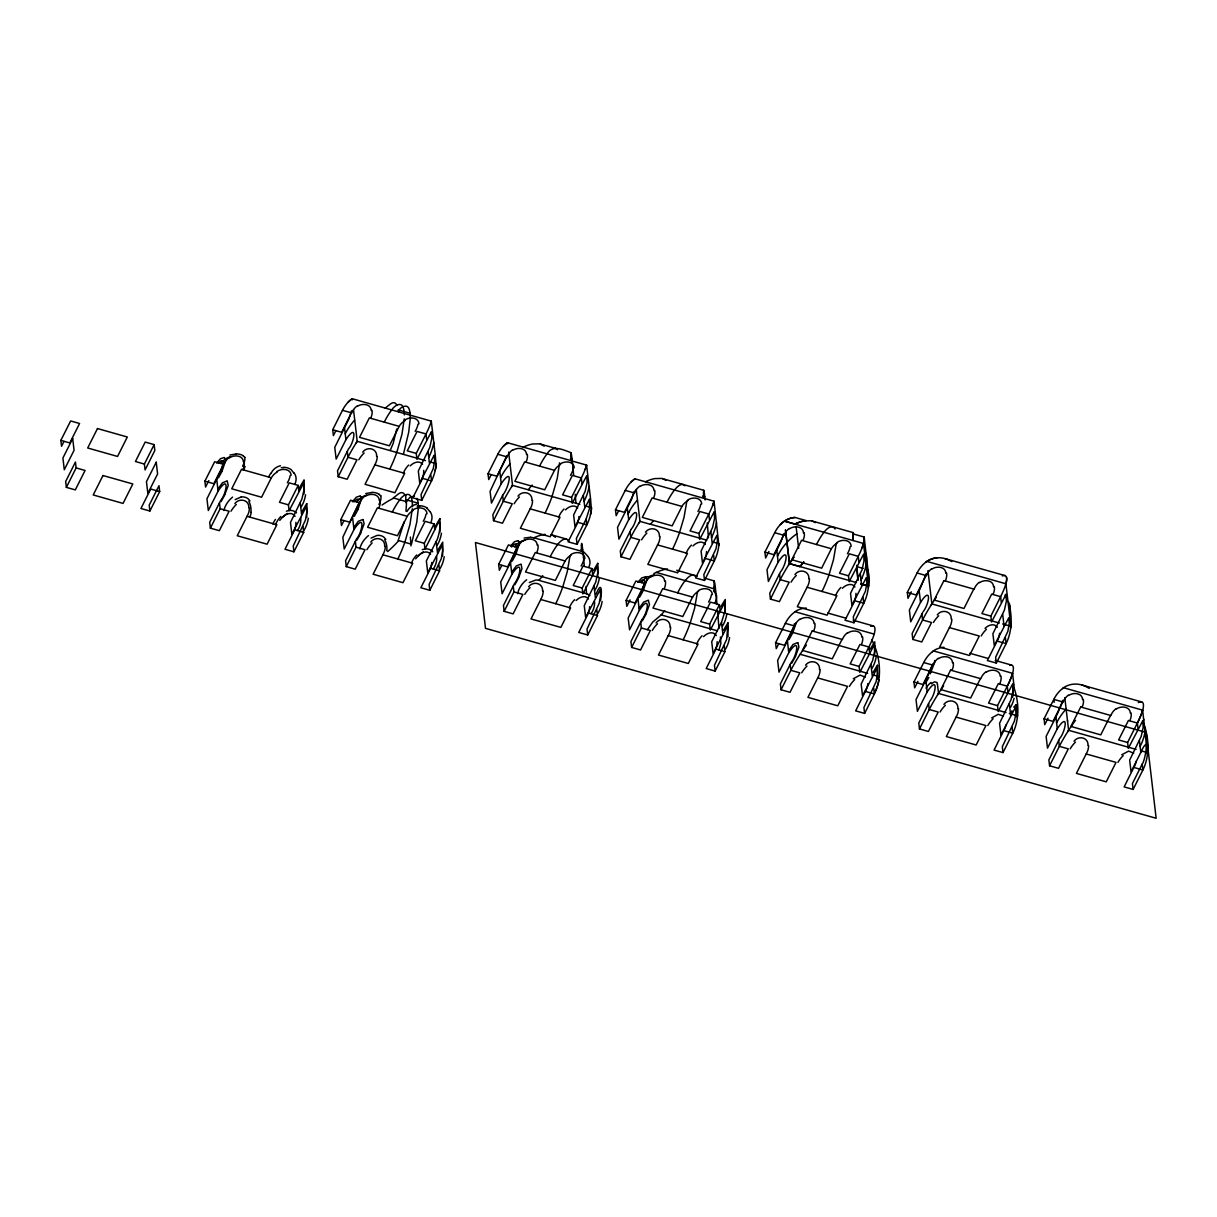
<?xml version="1.0" encoding="UTF-8"?>
<svg xmlns="http://www.w3.org/2000/svg" width="1217" height="1217" viewBox="0 0 1217 1217"><rect width="100%" height="100%" fill="white"/><g stroke="black" fill="none" stroke-linecap="round" stroke-linejoin="round"><path stroke-width="1.5" d="M351.53 410.814L348.807 419.196L334.766 447.339L336.151 459.098L345.932 439.656C357.828 421.63 354.345 442.395 348.534 448.921L337.52 470.827L338.22 476.714L347.164 479.239L356.946 459.798L347.986 457.257L347.301 451.385M581.422 545.49L581.62 543.345L582.045 544.927A30.775 0.852 85.4 0 1 583.536 557.675M703.532 492.429L703.73 490.284L704.141 491.866A30.79 0.852 85.4 0 1 705.145 499.928M634.285 491.227L631.44 499.563L617.536 527.417L618.921 539.161L628.687 519.72C640.598 501.708 637.115 522.458 631.304 528.999M225.601 460.604L222.179 470.827M646.82 580.053L643.397 590.108M517.468 545.794L511.733 560.079M926.122 573.876L920.128 588.663M404.242 418.876L401.929 434.454L396.772 452.389A51.586 14.558 -74.2 0 1 389.759 469.062M412.304 508.797L409.992 524.375L404.835 542.31A51.586 14.558 -74.2 0 1 397.822 558.983M559.561 462.856L557.249 478.418L552.092 496.369A51.586 14.558 -74.2 0 1 545.079 513.042M783.733 533.807L780.903 541.884L766.999 569.739L768.383 581.483L778.15 562.056C790.472 543.695 786.197 565.555 780.508 571.838L769.752 593.227L770.437 599.114L779.397 601.639L789.179 582.198L780.219 579.657L779.534 573.785M796.268 622.526L792.86 632.429M1062.867 700.368L1057.132 714.531M1010.688 628.048L1010.871 626.299A45.394 30.623 80.8 0 0 1009.988 608.104L1009.775 606.994A46.459 31.338 80.8 0 0 1009.015 603.708L1008.421 601.563M718.867 545.292L714.044 501.206L634.985 478.813A44.42 29.969 80.8 0 0 630.878 482.282A44.04 29.71 80.8 0 0 625.249 490.375L615.467 509.817L616.167 515.689L618.601 510.821M860.951 602.521L854.806 600.772L845.024 620.214L853.984 622.754L863.751 603.313A44.192 29.817 80.8 0 0 868.497 586.077A45.288 30.547 80.8 0 0 867.995 569.997A45.379 30.608 80.8 0 1 868.497 586.077L868.314 587.72M405.976 511.277L406.417 504.827A33.437 9.432 -74.2 0 0 406.219 499.822L418.146 503.199A33.437 9.432 -74.2 0 1 418.359 508.204L416.731 522.321L411.468 544.197L398.202 540.439L404.227 521.713M570.028 555.758L567.183 572.036L562.726 587.02A51.586 14.558 -74.2 0 1 555.713 603.708M686.844 501.191L684 517.468L679.542 532.468M697.478 591.858L694.633 608.135L690.176 623.119A51.586 14.558 -74.2 0 1 683.163 639.792M836.307 543.527L833.462 559.79L829.005 574.789M1147.448 754.297L1142.641 710.15L1063.643 687.772A44.147 29.786 80.8 0 0 1053.831 699.379L1044.064 718.821L1044.749 724.693L1048.004 718.213M1017.351 717.574L1016.438 706.377M932.724 663.904L926.791 678.188M506.774 455.782L490.086 491.333L491.47 503.077L501.237 483.636C514.685 464.468 508.204 489.188 502.864 494.878L492.839 514.806L493.524 520.693L502.484 523.219L512.266 503.777L503.306 501.237L502.621 495.365M1145.136 731.402L1144.908 732.771A75.363 59.739 -6.7 0 1 1140.101 746.508M433.769 442.486L433.571 443.612A75.363 59.739 -6.7 0 1 428.749 457.425M589.074 486.465L588.861 487.667A75.363 59.739 -6.7 0 1 584.069 501.404M716.524 522.565L716.341 523.599A74.769 59.268 -6.7 0 1 712.325 535.83L711.549 537.503M303.991 493.996L304.098 480.213M306.745 517.468L306.882 503.716M439.869 532.468L440.006 518.716M442.638 555.941L442.729 542.158L437.755 550.358M597.76 577.177L597.866 563.395M600.513 600.65C601.883 593.227 602.232 579.003 596.087 594.17M725.21 613.277L725.286 599.464L720.783 606.781M727.979 636.75L728.07 622.967M874.673 655.598L874.78 641.815L870.246 649.117M877.427 679.071L877.594 665.364M359.471 501.982L342.829 537.26L344.213 549.019L353.98 529.578C365.906 511.52 362.377 532.361 356.596 538.857L345.582 560.748L346.267 566.635L355.227 569.16L365.009 549.719L356.049 547.178L355.364 541.306M934.55 662.687L930.184 673.838M396.727 429.023L393.197 443.353L390.216 450.427M714.136 581.163L714.698 582.745A30.668 0.837 85.4 0 1 716.083 594.489L717.026 604.56M1012.59 697.174L1013.822 685.125M794.092 625.964L794.397 623.743M794.016 626.253L788.646 638.499M1005.622 584.708L1005.896 583.78A45.379 9.295 -55.6 0 0 1006.505 577.406A47.296 9.66 -55.5 0 0 1002.26 575.93M431.016 422.056L431.274 421.128L352.215 398.735L352.352 399.83M1142.367 711.124L1142.641 710.15A44.253 9.067 -55.6 0 1 1137.378 723.035L1127.596 742.476L1128.281 748.349L1142.672 720.966M572.903 467.024A30.775 0.852 85.4 0 0 571.412 454.291L570.986 452.694L570.803 454.839A53.076 1.46 85.4 0 0 570.925 460.604L523.28 447.126A53.076 25.694 -50.7 0 1 532.529 443.977L539.618 443.84L555.895 448.419M853.68 534.704A30.79 0.852 85.4 0 0 853.604 534.217L853.178 532.605L852.98 534.75A53.076 1.46 85.4 0 0 853.117 540.531A53.107 1.46 85.4 0 1 852.98 534.704A46.794 1.293 85.4 0 1 852.995 533.883L864.131 537.032L867.964 569.799M224.932 494.3L228.203 485.507L227.275 481.156M358.057 509.299L361.479 498.362M360.81 532.772L364.111 523.797L363.077 519.583M515.947 554.009L519.385 543.36M518.701 577.497L521.971 568.704L521.119 564.384M646.166 613.581L649.452 604.606L648.418 600.392M795.614 655.902L798.884 647.125L797.956 642.759M860.997 579.84L861.803 578.166A74.769 59.268 -6.7 0 0 865.789 566.088L866.002 564.81A54.293 43.051 -6.7 0 0 866.139 553.537M711.945 536.682L712.356 535.845M861.408 579.003L861.803 578.166M306.243 506.804L291.867 534.187L290.483 522.443L301.968 498.894L303.946 490.101L303.718 483.392M301.466 531.723L294.742 529.821L284.976 549.263L293.921 551.803L293.236 545.931L305.437 520.115L306.851 511.961L306.41 506.835M434.073 455.371L419.682 482.753L418.313 471.009L429.799 447.46L431.807 438.333L431.518 431.929M428.734 480.122L422.573 478.372L412.791 497.829L421.751 500.354L421.067 494.482L433.252 468.667L434.652 460.847L434.317 455.447M442.121 545.292L427.745 572.675L426.361 560.931L436.142 541.489C439.276 537.716 443.612 510.486 435.458 528.361L424.992 549.186L424.307 543.314L434.073 523.873L425.129 521.348L415.347 540.774L424.307 543.314M437.344 570.21L430.635 568.309L420.854 587.75L429.814 590.275L429.114 584.403L441.315 558.588L442.714 550.601L442.319 545.322M589.378 499.35L575.002 526.733L573.618 514.989L585.118 491.44L587.081 482.632L586.853 475.923M586.153 519.005L589.454 508.706L589.56 499.366M600.011 590.002L585.636 617.384L584.251 605.64L595.752 582.091L597.745 572.964L597.456 566.559M587.705 635L597.471 615.559L588.526 613.018L578.744 632.46L587.705 634.985L587.005 629.113L599.205 603.297L600.605 595.311L600.209 590.032M716.843 535.45L702.452 562.817L701.083 551.073L712.569 527.524L714.577 518.412L714.257 511.992M712.051 560.352L705.343 558.451L695.561 577.892L704.521 580.433L703.837 574.561L716.022 548.745L717.422 540.759L717.056 535.495M721.498 622.283L724.784 611.968L724.906 602.658M718.958 649.954L720.89 643.428L720.418 637.039M722.137 650.852L715.976 649.102L706.195 668.544L715.155 671.084L714.47 665.212L726.655 639.397L727.751 626.192M866.291 577.771L851.915 605.153L850.531 593.394L862.032 569.845L863.994 561.052L863.766 554.343M853.984 622.769L853.284 616.882L865.485 591.066L866.9 582.913L866.474 577.786M876.925 668.407L862.549 695.789L861.164 684.045L872.665 660.496L874.658 651.384L874.369 644.98M867.827 683.604A21.8 18.848 21.8 0 1 865.363 691.378L855.657 710.865L864.618 713.405L863.918 707.533L876.118 681.718L877.518 673.731L877.122 668.452M1008.634 618.084L994.289 645.466L992.905 633.722L1004.39 610.173L1006.368 601.365L1006.14 594.657M1015.328 707.609L1000.937 734.992L999.568 723.248L1011.053 699.699L1013.031 690.891L1012.787 684.182M1005.942 725.028A21.8 18.848 21.8 0 1 1003.766 730.565L994.061 750.068L1003.006 752.593L1002.321 746.721L1014.506 720.905L1015.921 712.919L1015.526 707.64M1136.13 761.31A21.8 18.848 21.8 0 1 1133.864 767.41L1124.143 786.897L1133.103 789.437L1132.418 783.565L1142.185 764.124C1145.182 760.838 1149.913 732.406 1141.287 751.452L1131.034 771.821L1129.665 760.077L1141.15 736.528L1143.159 727.416L1142.869 721.012M999.553 633.266A21.8 18.848 21.8 0 1 997.103 641.04L987.398 660.542L996.343 663.067L995.658 657.195L1007.843 631.395L1009.258 623.393L1008.878 618.114M593.333 570.697L597.73 563.304M723.537 630.269L727.949 622.876M873 672.59L877.396 665.197M299.123 488.397L303.961 480.122M301.877 511.87L306.714 503.595M435.001 526.87L439.839 518.594M514.487 583.567C520.602 576.386 523.508 556.641 511.885 574.272L502.104 593.729L500.719 581.985L511.475 560.581M641.937 619.651C647.992 612.699 650.989 592.725 639.336 610.371L629.554 629.813L628.17 618.069L642.485 589.332L644.904 581.102M923.14 611.649C929.21 604.484 932.222 584.692 920.524 602.354L910.742 621.811L909.373 610.052L919.869 589.165M929.788 701.175C935.858 694.055 938.87 674.157 927.187 691.88M60.85 440.402L70.632 420.96L79.577 423.486L69.81 442.927L60.85 440.402L61.535 446.274L63.984 441.406M66.357 487.363L76.139 467.921L75.439 462.049L65.672 481.476L66.357 487.363L75.317 489.888L85.084 470.462L76.139 467.921M144.382 464.057L154.163 444.616L145.203 442.075L135.437 461.517L144.382 464.057L145.082 469.929L154.848 450.488L154.163 444.616M149.904 511.018L159.67 491.577L158.986 485.705L149.204 505.146L149.904 511.018L140.944 508.478L150.725 489.036L157.434 490.938M204.882 481.187L214.664 461.745L223.609 464.27L213.842 483.712L204.882 481.187L205.567 487.059L208.822 480.578M219.471 502.834L220.171 508.706L229.115 511.246L219.349 530.673L210.389 528.148L209.704 522.276L220.718 500.37C226.484 493.98 230.059 473.017 218.102 491.09L208.32 510.532L206.951 498.787L221.114 470.355L223.7 461.928M210.389 528.148L220.171 508.706M247.021 516.312L237.239 535.754L267.086 544.197L276.852 524.755L247.021 516.312A21.8 18.848 21.8 0 0 249.424 507.9M271.345 477.794L261.579 497.236L231.732 488.778L241.498 469.351L271.345 477.794A21.8 17.768 22.5 0 1 277.354 471.937M288.414 504.842L298.195 485.4L289.235 482.86L279.469 502.302L288.414 504.842L289.114 510.714L303.489 483.332M335.846 430.757L333.397 435.61L332.713 429.738L342.479 410.296A44.04 29.71 80.8 0 1 348.123 402.203A44.268 29.862 80.8 0 1 351.211 399.45L352.093 398.826A44.42 29.969 80.8 0 0 348.108 402.203M293.921 551.803L303.702 532.361L303.018 526.489M338.22 476.714L347.986 457.257A44.04 9.021 -55.6 0 1 353.417 447.415A44.268 9.067 -55.6 0 1 357.205 441.299L356.185 432.567A8.93 3.681 -60.7 0 0 356.003 430.955L353.508 409.764M340.76 519.659L350.542 500.217L359.502 502.758L349.72 522.199L340.76 519.659L341.46 525.531L343.894 520.678M399.176 426.361L389.394 445.787L359.547 437.344L369.329 417.903L399.176 426.361A21.8 17.768 22.5 0 1 405.185 420.504M346.267 566.635L356.049 547.178M431.32 431.883L416.929 459.265L416.244 453.393L426.026 433.952A44.055 9.021 -55.6 0 0 429.875 425.357A44.42 9.097 -55.6 0 0 431.274 421.128L432.309 429.86A8.93 1.187 -86.6 0 1 432.491 431.472L435.062 453.348A8.93 1.187 -86.6 0 1 435.245 454.96L436.097 465.229A44.268 29.862 80.8 0 1 435.169 470.568A44.055 29.725 80.8 0 1 431.533 480.913L421.751 500.37M407.239 516.282L397.457 535.708L367.61 527.265L377.392 507.824L407.239 516.282A21.8 17.768 22.5 0 1 413.248 510.425M491.151 474.736L488.717 479.589L488.017 473.717L497.799 454.276A44.04 29.71 80.8 0 1 503.427 446.198A44.268 29.862 80.8 0 1 506.531 443.444L507.535 442.729L523.204 447.156M429.814 590.291L439.58 570.834L438.896 564.962M493.524 520.693L503.306 501.252A44.04 9.021 -55.6 0 1 508.736 491.394A44.268 9.067 -55.6 0 1 512.524 485.279L511.505 476.547A8.93 3.681 -60.7 0 0 511.307 474.934L508.752 453.059A8.93 3.681 -60.7 0 0 508.706 452.131M498.651 564.369L508.432 544.927L517.392 547.467L507.611 566.909L498.651 564.369L499.335 570.241L501.784 565.388M530.156 508.843L520.374 528.284L550.221 536.743L560.003 517.301L530.156 508.843A21.8 18.848 21.8 0 0 532.559 500.446M554.496 470.34L544.714 489.782L514.867 481.323L524.649 461.882L554.496 470.34A21.8 17.768 22.5 0 1 560.505 464.483M514.228 584.069L503.473 605.457L504.157 611.345L513.118 613.87L522.899 594.428L513.939 591.888L513.255 586.016M504.157 611.345L513.939 591.888M586.624 475.877L572.249 503.245L571.564 497.373L581.33 477.931A44.055 9.021 -55.6 0 0 585.179 469.336A44.268 9.067 -55.6 0 0 586.32 466.035L586.594 465.107L570.925 460.68M565.114 560.991L555.348 580.418L525.501 571.975L535.282 552.533L565.114 560.991A21.8 17.768 22.5 0 1 571.138 555.135M584.601 524.268L577.892 522.352L568.111 541.808L577.071 544.334L586.837 524.907A44.055 29.725 80.8 0 0 590.488 514.548A44.268 29.862 80.8 0 0 591.401 509.299L590.564 498.94A8.93 1.187 -86.6 0 0 590.367 497.327L587.811 475.451A8.93 1.187 -86.6 0 0 587.613 473.839L586.594 465.107A44.42 9.097 -55.6 0 1 585.179 469.336M582.198 588.024L591.964 568.582L583.019 566.057L573.237 585.499L582.198 588.024L582.882 593.896L597.258 566.529M631.045 529.501L620.29 550.905L620.989 556.778L629.934 559.318L639.716 539.876L630.756 537.336L630.071 531.464M620.989 556.778L630.756 537.336A44.147 9.051 -55.6 0 1 639.975 521.363L636.232 489.447M626.101 600.468L635.883 581.026L644.843 583.567L635.061 602.993L626.101 600.468L626.801 606.34L630.056 599.859M681.946 506.424L672.164 525.866L642.317 517.423L652.099 497.981L681.946 506.424A21.8 17.768 22.5 0 1 687.955 500.567M641.678 620.168L630.923 641.557L631.623 647.429L640.568 649.969L650.35 630.528L641.389 627.987L631.623 647.429M714.09 511.961L699.699 539.344L699.014 533.472L708.796 514.03A44.055 9.021 -55.6 0 0 712.645 505.435A44.268 9.067 -55.6 0 0 713.786 502.119L714.044 501.206A44.42 9.097 -55.6 0 1 712.645 505.435M668.239 635.593L658.458 655.035L688.305 663.478L698.086 644.036L668.239 635.593A21.8 18.848 21.8 0 0 670.643 627.196M692.579 597.075L682.798 616.517L652.951 608.059L662.733 588.632L692.579 597.075A21.8 17.768 22.5 0 1 698.588 591.219M704.521 580.433L714.303 560.991A44.192 29.817 80.8 0 0 719.034 543.756M709.648 624.123L719.414 604.682L710.469 602.141L700.688 621.583L709.648 624.123L710.332 629.995L724.708 602.613M768.885 551.529L765.615 558.01L764.93 552.138L774.712 532.696A44.04 29.71 80.8 0 1 780.34 524.603A44.268 29.862 80.8 0 1 783.444 521.85L784.448 521.135A45.379 30.608 80.8 0 1 794.884 517.468A45.288 30.547 80.8 0 0 784.448 521.135A44.603 30.09 80.8 0 0 780.34 524.603M715.155 671.084L724.936 651.643L724.237 645.771M770.437 599.114L780.219 579.657A44.147 9.051 -55.6 0 1 789.437 563.684A45.379 9.295 -55.6 0 1 793.956 556.96A45.288 9.28 -55.6 0 0 789.437 563.684L788.525 565.129M778.697 643.793L776.248 648.661L775.564 642.789L785.345 623.347A44.192 29.817 80.8 0 1 795.142 611.755L874.156 634.118A44.192 9.051 -55.6 0 1 868.877 647.003L859.111 666.444L859.795 672.316L874.171 644.934M807.069 587.263L797.287 606.705L827.134 615.148L836.916 595.706L807.069 587.248A21.8 18.848 21.8 0 0 809.472 578.851M831.394 548.745L821.627 568.187L791.78 559.744L801.562 540.302L831.394 548.745A21.8 17.768 22.5 0 1 837.418 542.904M788.388 639.001L777.633 660.39L779.002 672.134L788.783 652.708C801.121 634.346 796.831 656.191 791.141 662.489L780.386 683.878L781.071 689.765L790.031 692.29L799.812 672.849L790.852 670.308L790.168 664.436M781.071 689.765L790.852 670.308A44.192 9.051 -55.6 0 1 800.132 654.259A46.626 9.553 -55.6 0 1 806.384 645.101M863.538 554.283L849.162 581.665L848.477 575.793L858.244 556.352A44.055 9.021 -55.6 0 0 862.092 547.756A44.268 9.067 -55.6 0 0 863.233 544.455L863.507 543.527A45.379 9.295 -55.6 0 0 864.146 537.077A45.288 9.28 -55.6 0 1 863.507 543.527L868.497 586.077L860.708 583.871L868.512 585.97M817.702 677.915L807.921 697.356L837.768 705.799L847.549 686.358L817.702 677.915A21.8 18.848 21.8 0 0 820.106 669.517M911.244 591.842L907.988 598.323L907.304 592.451L917.086 573.009A44.147 29.786 80.8 0 1 926.882 561.417A45.379 30.623 80.8 0 1 937.242 557.782A47.296 31.885 80.7 0 1 951.74 561.585M864.618 713.421L874.384 693.964A44.192 29.817 80.8 0 0 879.146 676.622L874.202 675.237M922.623 612.653L912.126 633.54L912.811 639.427L921.771 641.952L931.537 622.511L922.592 619.97L921.893 614.098M912.811 639.427L922.592 619.97A44.147 9.036 -55.6 0 1 931.857 603.936A45.333 9.295 -55.6 0 1 936.39 597.182M917.907 681.368L914.652 687.848L913.967 681.976L923.733 662.535A44.147 29.786 80.8 0 1 933.545 650.943L1012.559 673.305L1013.655 682.752A9.143 1.339 -85.9 0 1 1013.883 684.897M949.427 627.576L939.661 647.018L969.508 655.476L979.274 636.035L949.427 627.576A21.8 18.848 21.8 0 0 951.846 619.179M926.533 678.69L916.021 699.577L917.405 711.337L927.187 691.895L925.802 680.151M929.286 702.179L918.789 723.065L919.474 728.953L928.419 731.478L938.201 712.036L929.256 709.496L928.556 703.624M919.474 728.953L929.256 709.496A44.147 9.051 -55.6 0 1 938.52 693.447L937.425 684.015M1005.911 594.611L991.536 621.978L990.836 616.106L1000.617 596.665A44.253 9.067 -55.6 0 0 1005.896 583.795A45.303 9.28 -55.6 0 0 1006.505 577.406M956.09 717.102L946.324 736.544L976.156 745.002L985.937 725.56L956.09 717.102A21.8 18.848 21.8 0 0 958.509 708.705M996.343 663.082L1006.124 643.626A44.192 29.817 80.8 0 0 1010.871 626.299L1005.896 583.78L926.882 561.417L925.939 562.071M1012.574 684.137L998.183 711.504L997.499 705.632L1007.28 686.19A44.147 9.051 -55.6 0 0 1012.27 674.294L1012.559 673.305A44.192 9.051 -55.6 0 1 1007.28 686.19L1007.965 692.062M1003.006 752.608L1012.787 733.151A44.192 29.817 80.8 0 0 1017.534 715.824L1009.304 713.497M1056.63 715.535L1046.118 736.422L1047.502 748.166L1057.284 728.724C1069.591 710.393 1065.316 732.208 1059.642 738.521M1059.383 739.008L1048.871 759.91L1049.571 765.782L1059.338 746.34A44.147 9.051 -55.6 0 1 1068.617 730.291A46.626 9.553 -55.6 0 1 1075.463 720.312M1086.188 753.947L1076.421 773.388L1106.253 781.831L1116.035 762.39L1086.188 753.947A21.8 18.848 21.8 0 0 1088.607 745.549M1133.103 789.453L1142.885 769.996A44.192 29.817 80.8 0 0 1147.631 752.654L1142.702 751.269M217.873 489.143L222.437 482.814L226.925 481.004M353.751 527.615L358.33 521.287L362.803 519.476M511.642 572.325L516.221 565.996L520.693 564.186M639.092 608.424L643.671 602.096L648.144 600.285M788.555 650.745L793.119 644.417L797.607 642.606M628.002 513.848L628.87 512.205A74.769 59.268 -6.7 0 1 636.506 501.161L637.48 500.096M647.368 629.676L652.647 622.161L661.181 614.904L717.361 630.817M777.465 556.184L778.332 554.526A74.769 59.268 -6.7 0 1 785.969 543.482L786.943 542.417M628.428 513.026L628.87 512.205M777.891 555.348L778.332 554.526M1013.746 707.107L1016.134 704.856M930.883 605.457L931.872 603.921L927.962 570.651M356.292 442.729L357.159 441.375M511.612 486.709L512.463 485.355L579.84 504.34M639.062 522.808L639.975 521.363L650.365 524.299M937.546 694.968L938.52 693.447L1006.018 712.553M1067.644 731.813L1068.617 730.291L1064.799 697.706M352.322 501.784L356.398 497.144L360.049 496.004M216.611 463.038L220.505 458.657L224.171 457.516M637.83 582.319L641.739 577.938L645.39 576.797M510.562 545.961L514.487 541.702L517.94 540.713M511.49 546.996L514.304 544.242L516.601 543.649M353.888 501.921L357.19 499.107L359.38 499.609M391.783 409.886C393.912 406.052 401.26 401.062 403.253 407.665A33.452 9.447 -74.2 0 1 404.333 414.906M557.736 544.516C559.866 541.306 565.935 535.921 568.765 541.261M218.284 463.099L221.311 460.635L223.304 460.802M639.518 582.38L642.378 579.977L644.386 579.946M510.029 463.996L509.071 465.077A75.363 59.739 -6.7 0 0 500.583 477.764M354.588 420.154L353.751 421.097A75.363 59.739 -6.7 0 0 345.263 433.784M1066.122 709.024L1065.103 710.18A75.363 59.739 -6.7 0 0 1056.615 722.868M282.359 517.347C285.447 513.893 292.126 511.277 295.062 516.297M410.19 465.898C413.187 462.673 419.333 459.904 422.542 464.346M418.237 555.819C421.249 552.594 427.38 549.841 430.605 554.267M565.494 509.877C568.476 506.759 574.333 503.944 577.664 508.082M576.128 600.529C579.14 597.319 585.271 594.55 588.48 598.977M692.96 545.961C695.957 542.752 702.103 539.983 705.312 544.41M703.593 636.628C706.666 633.175 713.36 630.558 716.281 635.578M842.407 588.283C845.465 584.966 851.87 582.258 854.942 586.99M234.851 503.61C239.247 497.57 249.424 499.7 248.8 507.839M362.681 452.161C367.062 446.122 377.24 448.252 376.631 456.39M370.744 542.082C375.125 536.058 385.302 538.173 384.694 546.327M518.001 496.14C522.382 490.101 532.559 492.231 531.951 500.37M528.634 586.792C533.016 580.768 543.193 582.882 542.584 591.036M645.451 532.24C649.832 526.2 660.01 528.315 659.401 536.469M656.085 622.891C660.466 616.852 670.643 618.981 670.035 627.12M794.914 574.561C799.295 568.522 809.472 570.651 808.864 578.79M805.548 665.212C809.929 659.173 820.106 661.303 819.497 669.441M853.284 678.736L860.13 675.085L865.211 677.154M937.273 614.874C941.669 608.85 951.846 610.964 951.222 619.118M985.009 628.398C988.052 625.158 994.335 622.693 997.316 627.318M943.936 704.4C948.332 698.375 958.509 700.49 957.885 708.644M991.672 717.924L998.199 714.318L1003.417 716.113M1074.033 741.244C1078.414 735.205 1088.607 737.335 1087.983 745.473M1121.77 754.768L1128.615 751.117L1133.712 753.186M931.355 683.771L934.473 681.839L936.862 682.418A9.143 3.712 -61.8 0 1 937.364 683.984M932.481 651.688L933.469 650.989M1062.563 688.533L1063.506 687.864M235.14 499.609L241.164 496.962M371.018 538.097L377.057 535.434A9.158 8.504 -28.8 0 1 384.176 537.442L385.819 539.359M634.863 478.905L634.042 479.483A44.268 29.862 80.8 0 0 630.878 482.282M529.304 582.532L535.693 580.068A9.097 8.519 -36.7 0 1 538.842 580.342L586.548 593.774A9.097 8.519 -36.7 0 1 589.317 595.235L589.773 595.615M276.989 471.496C281.401 468.165 290.665 468.423 291.152 475.299M404.805 420.048C409.216 416.716 418.481 416.99 418.983 423.851M412.867 509.969C417.279 506.637 426.543 506.911 427.03 513.772M560.124 464.042C564.536 460.695 573.8 460.969 574.287 467.83M570.758 554.678C575.169 551.347 584.434 551.62 584.921 558.481M687.575 500.126C691.986 496.795 701.251 497.068 701.737 503.929M698.208 590.777C702.62 587.446 711.884 587.72 712.371 594.581M837.037 542.447C841.449 539.116 850.713 539.39 851.2 546.25M229.481 457.835C233.953 454.55 243.202 455.112 243.43 461.988M357.311 406.387C361.784 403.116 371.018 403.664 371.261 410.555M365.374 496.308C369.846 493.037 379.08 493.585 379.308 500.476M512.631 450.366C517.103 447.095 526.337 447.643 526.565 454.534M523.264 541.017C527.722 537.747 536.971 538.294 537.199 545.186M640.081 486.465C644.554 483.179 653.788 483.742 654.016 490.618M650.715 577.117C655.187 573.831 664.421 574.394 664.649 581.27M789.544 528.787C794.001 525.516 803.25 526.063 803.479 532.955M800.178 619.438C804.635 616.167 813.884 616.715 814.112 623.606M931.903 569.1C936.375 565.829 945.609 566.377 945.852 573.268M847.914 632.946C852.372 629.676 861.621 630.239 861.849 637.115M979.639 582.624C984.112 579.338 993.346 579.9 993.589 586.777M938.566 658.625C943.038 655.355 952.272 655.902 952.515 662.793M986.302 672.149C990.775 668.863 1000.009 669.426 1000.252 676.302M1068.663 695.47C1073.135 692.184 1082.369 692.747 1082.613 699.638M1116.4 708.979C1120.872 705.708 1130.106 706.271 1130.334 713.147M653.803 573.572L656.206 572.401L714.181 588.815L714.257 590.686M385.15 407.999C388.801 406.037 393.456 398.993 396.909 405.078M286.375 511.186L288.992 510.486A9.158 8.443 -31.4 0 1 296.096 512.524L296.507 512.905M422.269 549.673L424.87 548.958A9.158 8.443 -31.4 0 1 431.974 550.997L432.78 551.803M229.907 455.021L236.128 454.017M365.785 493.493L372.022 492.505M524.101 538.066L530.673 537.245M727.477 626.086L713.086 653.468L711.717 641.724L721.483 622.283L722.868 634.027M545.049 534.354L543.147 534.643A53.076 25.694 -50.7 0 0 533.913 537.792L581.559 551.271A53.076 1.46 85.4 0 1 581.422 545.444M281.279 467.663L283.957 467.541M417.157 506.15L419.835 506.029M570.986 452.694C563.243 449.758 552.29 444.342 547.102 453.865A51.586 14.558 -74.2 0 0 539.572 466.111M414.434 495.988L409.779 497.464L406.493 501.693L393.213 497.92C396.864 495.958 401.504 488.915 404.972 495M703.73 490.284L661.789 478.433L654.7 478.585A53.076 25.694 -50.7 0 0 645.451 481.734M853.178 532.605L811.252 520.754L804.148 520.922A53.076 25.694 -50.7 0 0 794.914 524.055L785.102 521.317M944.924 558.588L1004.968 575.58M795.02 517.453L806.141 520.602A46.794 22.651 -50.7 0 0 804.148 520.922A53.107 25.709 -50.7 0 0 794.823 524.101M410.083 413.278L398.157 409.886A33.437 9.432 -74.2 0 1 398.294 411.407M570.484 458.687L572.066 459.128M702.559 496.08L704.795 496.719M784.448 521.135L863.522 543.467A44.603 9.143 -55.6 0 1 862.092 547.756M342.479 410.296L351.439 412.837L341.658 432.278L332.713 429.738M497.799 454.276L506.759 456.816L496.977 476.258L488.017 473.717M625.249 490.375L634.209 492.915L624.427 512.342L615.467 509.817M774.712 532.696L783.672 535.237L773.89 554.678L764.93 552.138M917.086 573.009L926.031 575.55L916.264 594.991L907.304 592.451M863.203 568.445L856.844 566.65A51.92 1.43 85.4 0 1 857.894 580.113M416.244 453.393L407.284 450.853L417.066 431.427L426.026 433.952L426.711 439.824M571.564 497.373L562.604 494.847L572.386 475.406L581.33 477.931L582.03 483.803M699.014 533.472L690.054 530.931L699.836 511.49L708.796 514.03L709.481 519.902M848.477 575.793L839.517 573.253L849.299 553.811L858.244 556.352L858.943 562.224M990.836 616.106L981.891 613.566L991.657 594.139L1000.617 596.665L1001.302 602.537M706.818 540.181L650.441 524.223A53.076 25.694 -50.7 0 0 653.362 520.815M856.281 582.517L789.498 563.608L785.482 530.003L789.498 563.608L799.828 566.635A51.92 25.146 -50.7 0 0 803.874 561.843A53.076 25.694 -50.7 0 1 799.888 566.544M931.872 603.921L999.355 623.028M1002.641 623.971L1010.871 626.299M357.205 441.284L425.494 460.635M429.418 461.745L436.264 463.677A44.42 29.969 80.8 0 1 435.169 470.568M584.738 505.724L591.584 507.656A44.42 29.969 80.8 0 1 590.488 514.548M712.553 541.915L719.034 543.756M429.844 480.441L431.533 480.913L430.833 475.041M585.164 524.421L586.837 524.907L586.153 519.02L576.371 538.462L577.071 544.349M712.614 560.505L714.303 560.991L713.603 555.119M862.077 602.826L863.751 603.313L863.066 597.441M997.164 641.1L1003.325 642.835M1004.451 643.154L1006.124 643.626L1005.44 637.754M566.529 539.07L551.012 534.674L553.735 535.906M676.728 570.271L697.371 576.128M705.647 578.471L714.242 580.905M827.743 613.033L845.937 618.19M853.223 620.244L873.228 625.918M969.782 653.255L987.976 658.412M995.247 660.466L1011.631 665.106M1081.685 684.943L1141.729 701.95M581.117 549.339L582.7 549.795M714.196 587.02L715.307 587.355M785.345 623.347L794.29 625.888L784.524 645.329L775.564 642.789M923.733 662.535L932.694 665.075L922.912 684.517L913.967 681.976M1007.28 686.19L998.32 683.665L988.539 703.091L997.499 705.632M1138.062 728.907L1137.378 723.035L1128.418 720.494L1118.636 739.936L1127.596 742.476M859.111 666.444L850.151 663.904L859.932 644.462L868.877 647.003L869.577 652.875M1044.064 718.821L1053.009 721.362L1062.791 701.92L1053.831 699.379L1054.181 702.315M800.132 654.259L867.615 673.366M1068.617 730.291L1136.115 749.398M157.997 491.105L159.67 491.577M302.029 531.89L303.702 532.361M437.907 570.362L439.58 570.834M723.248 651.171L724.936 651.643M865.439 691.439L872.148 693.34M872.711 693.492L874.384 693.964L873.7 688.092M1003.827 730.626L1010.551 732.528M1011.114 732.68L1012.787 733.151L1012.103 727.279M1133.925 767.455L1142.885 769.996L1142.185 764.124M1049.571 765.782L1058.516 768.323L1068.298 748.881L1059.338 746.34L1058.653 740.468M812.013 520.952L815.329 522.625M662.565 478.616L665.866 480.289M540.378 444.022L544.227 446.183M555.5 448.312L557.599 449.758M645.664 576.919L646.759 578.653M518.214 540.82L519.066 541.778M360.323 496.11L361.221 497.175M224.445 457.638L225.525 459.372M584.282 552.427L587.613 556.047A22.819 14.68 -15.1 0 1 588.922 567.061M379.141 494.498L380.723 495.821M243.263 456.025L244.845 457.349M426.939 508.052L429.844 511.627M554.328 536.347L555.363 537.366M685.049 485.842C681.596 481.871 676.758 487.15 674.553 489.964A51.601 14.558 -74.2 0 0 667.022 502.21M695.683 576.493C692.23 572.522 687.392 577.786 685.186 580.615A51.586 14.558 -74.2 0 0 677.656 592.862M249.941 500.872L248.298 498.955A9.158 8.504 -28.8 0 0 241.179 497.008M835.045 529.03C832.215 523.675 826.145 529.076 824.015 532.285A51.601 14.558 -74.2 0 0 816.485 544.531M416.899 498.377L417.325 499.381A33.437 9.432 -74.2 0 1 418.146 503.184M293.951 473.154L291.061 469.579A9.158 5.279 4.8 0 0 283.926 467.298M1009.988 608.104L1010.186 609.2M1139.431 740.636L1140.816 752.395M1055.9 716.98L1057.284 728.724M1002.686 614.281L1004.055 626.025M1009.349 703.806L1010.718 715.55M919.139 590.625L920.524 602.369M860.313 573.952L861.697 585.712M870.946 664.604L872.33 676.363M796.085 526.565L798.641 548.411M776.781 550.297L778.15 562.056M787.414 640.948L788.783 652.708M710.85 531.631L712.234 543.375M719.414 604.682L720.114 610.554M627.318 507.976L628.687 519.72M637.951 598.627L639.321 610.371M640.705 622.115L641.389 628.002M583.399 495.547L584.784 507.291M591.964 568.582L592.664 574.454M594.033 586.198L595.417 597.943M596.786 609.671L597.471 615.559M507.656 443.809L507.535 442.729A44.42 29.969 80.8 0 0 503.427 446.198M499.868 471.892L501.237 483.636M510.501 562.543L511.87 574.287M428.08 451.568L429.464 463.312M434.073 523.873L434.773 529.745M436.142 541.489L437.527 553.233M344.548 427.912L345.932 439.656M352.611 517.833L353.98 529.578M298.195 485.4L298.88 491.272M300.264 503.001L301.633 514.745M216.717 479.346L218.102 491.09M583.521 557.553L584.282 565.662M572.888 466.902L573.648 475.01M856.738 565.281L857.103 569.784A53.076 1.46 85.4 0 1 857.894 580.144M707.275 522.96L707.64 527.463A53.076 1.46 85.4 0 1 708.431 537.823M403.42 454.276L408.669 432.4L410.296 418.283A33.437 9.432 -74.2 0 0 409.262 409.46C407.771 402.918 399.07 407.33 398.431 411.772M876.27 656.404A25.405 14.3 -89.2 0 1 872.026 668.255M879.039 679.892A25.435 14.33 -89.2 0 1 874.78 691.743M792.83 632.673A25.405 1.034 -61.8 0 1 789.118 639.427M795.568 656.282A25.435 1.065 -61.8 0 1 791.765 663.189M726.808 614.083A25.405 14.3 -89.2 0 1 722.563 625.934M729.591 637.571A25.435 14.33 -89.2 0 1 725.317 649.422M643.367 590.351A25.405 1.034 -61.8 0 1 639.655 597.106M646.105 613.961A25.435 1.065 -61.8 0 1 642.302 620.868M599.357 577.984A25.405 14.3 -89.2 0 1 595.113 589.834M602.141 601.487A25.435 14.33 -89.2 0 1 597.866 613.338M515.917 554.252A25.405 1.034 -61.8 0 1 512.205 561.022M518.655 577.862A25.435 1.065 -61.8 0 1 514.852 584.769M441.467 533.274A25.405 14.3 -89.2 0 1 437.222 545.125M444.251 556.762A25.435 14.33 -89.2 0 1 439.976 568.628M358.026 509.543A25.405 1.034 -61.8 0 1 354.314 516.312M360.764 533.152A25.435 1.065 -61.8 0 1 356.961 540.059M871.737 639.807A46.626 31.459 80.8 0 1 879.237 676.667M849.436 686.342A21.8 12.216 -37.6 0 1 854.714 679.588M801.699 672.818A21.8 12.216 -37.6 0 1 806.977 666.079M795.097 611.603A46.626 31.459 80.8 0 1 806.278 608.059M870.551 626.238A46.626 9.553 -55.6 0 1 874.232 634.027M842.347 639.549A21.8 18.118 43.1 0 1 847.625 632.612M862.579 636.871A21.8 14.148 -25.1 0 1 861.393 644.508M794.61 626.04A21.8 18.118 43.1 0 1 799.888 619.088M814.842 623.347A21.8 14.148 -25.1 0 1 813.656 630.984M717.132 641.648A21.8 18.118 43.1 0 1 715.733 648.965M696.778 644.052A21.8 15.213 -29.9 0 1 702.072 635.761M711.352 594.946A21.8 12.216 -37.6 0 1 708.568 602.08M713.588 590.99A17.677 11.181 -7.3 0 1 715.976 595.645M714.166 588.693A49.76 1.384 85.3 0 1 714.12 580.965M716.585 595.326A25.025 15.213 -31 0 1 714.987 602.917M652.236 630.497A21.8 12.216 -37.6 0 1 657.515 623.743M664.786 610.66A49.76 24.112 -50.7 0 1 661.15 614.874M645.147 583.719A21.8 18.118 43.1 0 1 650.426 576.767M665.38 581.026A21.8 14.148 -25.1 0 1 664.193 588.663M648.129 577.041A17.677 12.307 8.8 0 1 654.411 574.865M656.176 572.507A49.76 24.081 -50.7 0 1 667.494 568.947M641.694 582.624A25.025 20.628 32 0 1 647.459 576.554M589.667 606.629A21.8 18.118 43.1 0 1 588.267 612.866M569.328 607.952A21.8 15.213 -29.9 0 1 574.622 599.662M586.001 586.488A53.076 1.46 85.4 0 1 586.548 593.744M594.565 601.685A22.819 20.476 7.9 0 1 591.082 613.611M583.901 558.846A21.8 12.216 -37.6 0 1 581.117 565.981M581.483 551.423A9.051 4.822 5.1 0 1 584.175 552.488M550.206 556.762A51.586 14.558 -74.2 0 1 557.736 544.501M524.786 594.398A21.8 12.216 -37.6 0 1 530.064 587.659M543.193 591.097A21.8 18.848 21.8 0 1 540.713 599.449M542.782 575.717A53.076 25.694 -50.7 0 1 538.888 580.281M517.697 593.668A22.819 17.951 -29 0 1 526.657 579.733M517.697 547.62A21.8 18.118 43.1 0 1 522.975 540.667M537.929 544.927A21.8 14.148 -25.1 0 1 536.743 552.564M530.673 537.366A9.051 4.822 5.2 0 1 533.761 537.914M514.745 546.783A22.819 17.205 14.2 0 1 525.166 539.907M431.746 562.467A21.8 18.118 43.1 0 1 430.392 568.156M411.437 563.243A21.8 15.213 -29.9 0 1 416.731 554.952M410.372 537.062A61.276 0.928 85.8 0 1 410.981 545.931M415.651 558.831A19.122 10.831 -37.2 0 1 423.303 551.894M436.599 556.154A23.077 20.567 12 0 1 433.298 568.963M405.915 502.621A61.276 2.282 84.8 0 1 405.809 495.091M407.026 511.505A19.122 15.897 42.2 0 1 416.427 504.31M419.819 505.77A9.158 5.279 4.8 0 1 427.106 507.976M430.042 511.536A23.077 14.863 -17.6 0 1 430.909 522.306M426.011 514.137A21.8 12.216 -37.6 0 1 423.227 521.272M392.315 512.053A51.586 14.558 -74.2 0 1 399.845 499.791C401.99 495.958 409.323 490.999 411.316 497.586A33.452 9.447 -74.2 0 1 412.396 506.744M366.895 549.688A21.8 12.216 -37.6 0 1 372.174 542.949M385.302 546.387A21.8 18.848 21.8 0 1 382.823 554.739M398.537 540.85A61.276 30.395 -50.9 0 1 387.66 551.56M384.755 539.724A19.122 15.912 42.2 0 1 386.732 550.753M359.821 548.958A23.077 17.677 -29.5 0 1 368.447 535.602M382.047 505.055A61.276 29.041 -50.2 0 1 393.061 498.514M380.83 495.76A19.122 10.816 -37.1 0 1 378.913 504.462M372.006 492.337A9.158 5.218 3.1 0 1 379.369 494.391M356.733 502.028A23.077 17.768 16.3 0 1 366.713 495.03M359.806 502.91A21.8 18.118 43.1 0 1 365.085 495.958M380.039 500.217A21.8 14.148 -25.1 0 1 378.852 507.854M717.665 612.105A49.76 1.354 85.4 0 1 718.943 628.504M305.589 494.802A25.405 14.3 -89.2 0 1 301.329 506.652M308.357 518.29A25.435 14.33 -89.2 0 1 304.098 530.14M222.148 471.07A25.405 1.034 -61.8 0 1 218.436 477.825M224.886 494.68A25.435 1.065 -61.8 0 1 221.068 501.587M271.072 473.337A19.35 16.095 45.4 0 1 280.503 465.731M294.149 473.063A23.077 14.863 -17.6 0 1 295.031 483.818M290.118 475.664A21.8 12.216 -37.6 0 1 287.349 482.799M268.561 477.079A25.39 20.932 47.6 0 1 270.904 473.23M244.784 457.379A19.35 10.649 -38.8 0 1 242.533 466.233M236.113 453.85A9.158 5.218 3.1 0 1 243.491 455.919M220.855 463.54A23.077 17.768 16.3 0 1 230.834 456.558M223.928 464.438A21.8 18.118 43.1 0 1 229.207 457.486M244.145 461.745A21.8 14.148 -25.1 0 1 242.974 469.366M245.104 466.446A25.405 13.509 -39.6 0 1 243.354 470.264M231.002 511.216A21.8 12.216 -37.6 0 1 236.296 504.462M248.861 501.252A19.122 15.912 42.2 0 1 250.854 512.266M251.265 512.387A25.314 20.872 47.5 0 1 249.804 517.027M223.943 510.486A23.077 17.677 -29.5 0 1 232.569 497.129M295.914 522.367A21.8 18.118 43.1 0 1 294.499 529.684M275.544 524.77A21.8 15.213 -29.9 0 1 280.838 516.48M279.773 520.359A19.122 10.831 -37.2 0 1 287.425 513.407M272.867 523.995A25.314 15.182 -35.5 0 1 275.453 519.385M300.721 517.681A23.077 20.567 12 0 1 297.42 530.475M351.759 412.989A21.8 18.118 43.1 0 1 357.022 406.037M371.976 410.296A21.8 14.148 -25.1 0 1 370.789 417.933M384.253 422.132A51.586 14.558 -74.2 0 1 391.798 409.87M358.832 459.767A21.8 12.216 -37.6 0 1 364.111 453.013M377.255 456.451A21.8 18.848 21.8 0 1 374.775 464.803M417.948 424.216A21.8 12.216 -37.6 0 1 415.164 431.35M423.714 470.37A21.8 18.118 43.1 0 1 422.329 478.22M403.375 473.307A21.8 15.213 -29.9 0 1 408.669 465.031M532.148 485.051A53.076 25.694 -50.7 0 1 528.254 489.614M575.261 494.361A53.076 1.46 85.4 0 1 575.915 503.093M507.063 456.968A21.8 18.118 43.1 0 1 512.342 450.016M527.296 454.291A21.8 14.148 -25.1 0 1 526.109 461.912M514.152 503.747A21.8 12.216 -37.6 0 1 519.431 496.992M573.268 468.195A21.8 12.216 -37.6 0 1 570.484 475.345M579.003 516.51A21.8 18.118 43.1 0 1 577.634 522.215M558.694 517.301A21.8 15.213 -29.9 0 1 563.988 509.01M703.654 498.194A53.076 1.46 85.4 0 1 703.532 492.383M634.513 493.068A21.8 18.118 43.1 0 1 639.792 486.115M654.746 490.375A21.8 14.148 -25.1 0 1 653.559 498.012M641.602 539.831A21.8 12.216 -37.6 0 1 646.881 533.092M660.01 536.53A21.8 18.848 21.8 0 1 657.545 544.881M679.512 532.559A51.601 14.558 -74.2 0 1 672.529 549.141M700.718 504.294A21.8 12.216 -37.6 0 1 697.934 511.429M706.499 551.529A21.8 18.118 43.1 0 1 705.099 558.299M686.145 553.385A21.8 15.213 -29.9 0 1 691.439 545.094M786.988 542.447A54.293 43.051 -6.7 0 1 796.77 533.883M783.976 535.389A21.8 18.118 43.1 0 1 789.255 528.437M804.209 532.696A21.8 14.148 -25.1 0 1 803.022 540.333M791.065 582.167A21.8 12.216 -37.6 0 1 796.344 575.413M828.975 574.88A51.601 14.558 -74.2 0 1 821.992 591.462M850.181 546.616A21.8 12.216 -37.6 0 1 847.397 553.75M855.962 593.303A21.8 18.118 43.1 0 1 854.547 600.62M835.607 595.706A21.8 15.213 -29.9 0 1 840.901 587.431M1146.475 742.72A8.899 1.187 -86.7 0 1 1146.566 743.572M1142.367 711.139A44.147 9.051 -55.6 0 1 1137.378 723.035M1143.706 719.232A8.899 1.187 -86.7 0 1 1143.813 720.084M1138.291 702.574A46.657 9.553 -55.6 0 1 1142.717 710.059M1067.461 720.358A8.899 3.666 -60.6 0 1 1067.552 721.209M1063.582 687.635A46.657 31.475 80.8 0 1 1089.23 688.411M1142.565 720.677A46.626 31.459 80.8 0 1 1147.737 752.699M1117.921 762.374A21.8 12.216 -37.6 0 1 1123.2 755.62M1070.184 748.851A21.8 12.216 -37.6 0 1 1075.463 742.096M1110.847 715.581A21.8 18.118 43.1 0 1 1116.111 708.629M1131.065 712.903A21.8 14.148 -25.1 0 1 1129.878 720.54M1063.11 702.072A21.8 18.118 43.1 0 1 1068.374 695.12M1083.328 699.379A21.8 14.148 -25.1 0 1 1082.141 707.016M933.485 650.791A46.626 31.459 80.8 0 1 943.905 647.277M1009.638 665.197A46.626 9.553 -55.6 0 1 1012.635 673.229M938.505 693.447A46.626 9.553 -55.6 0 1 943.601 685.932M1012.894 684.836A46.626 31.459 80.8 0 1 1017.64 715.855M980.75 678.751A21.8 18.118 43.1 0 1 986.013 671.799M1000.967 676.059A21.8 14.148 -25.1 0 1 999.781 683.695M933.013 665.227A21.8 18.118 43.1 0 1 938.277 658.275M953.23 662.535A21.8 14.148 -25.1 0 1 952.044 670.171M987.824 725.53A21.8 12.216 -37.6 0 1 993.102 718.775M940.087 712.006A21.8 12.216 -37.6 0 1 945.381 705.267M926.015 688.274A26.287 14.984 -89.8 0 1 931.066 682.494M928.814 677.489A26.287 1.339 -61.5 0 1 925.65 682.95M934.61 660.496A9.143 3.666 -61.6 0 1 934.473 662.733M1014.096 698.284A26.287 15 -89.7 0 1 1010.46 707.427M1010.947 712.584A26.287 1.323 -61.4 0 1 1012.012 710.804M1016.149 704.719A9.143 1.293 -85.6 0 1 1016.469 706.058M926.882 561.402A45.303 30.562 80.8 0 1 937.242 557.797M981.161 636.004A21.8 12.216 -37.6 0 1 986.455 629.25M933.424 622.48A21.8 12.216 -37.6 0 1 938.718 615.741M974.087 589.226A21.8 18.118 43.1 0 1 979.35 582.274M994.304 586.533A21.8 14.148 -25.1 0 1 993.118 594.17M926.35 575.702A21.8 18.118 43.1 0 1 931.629 568.75M946.567 573.009A21.8 14.148 -25.1 0 1 945.381 580.646M1009.38 603.571A47.144 32.768 81 0 1 1010.156 606.903M1005.851 594.276A47.706 32.174 80.8 0 1 1007.052 597.334M1005.166 594.809A47.63 31.307 80.3 0 1 1006.337 597.79M72.685 438.561L62.919 458.003L64.288 469.747L74.07 450.305L72.685 438.561M97.482 428.551L87.7 447.993L117.547 456.451L127.313 437.009L97.482 428.551M102.989 475.528L93.207 494.954L123.054 503.412L132.82 483.97L102.989 475.528M156.232 462.217L146.451 481.658L147.835 493.402L157.601 473.961L156.232 462.217M374.836 464.864L365.054 484.305L394.901 492.763L404.683 473.322L374.836 464.864M382.899 554.785L373.117 574.226L402.964 582.684L412.746 563.243L382.899 554.785M540.789 599.494L531.008 618.936L560.854 627.394L570.636 607.952L540.789 599.494M657.606 544.942L647.824 564.384L677.671 572.827L687.453 553.385L657.606 544.927M812.195 630.954L802.414 650.395L832.261 658.838L842.027 639.397L812.195 630.954M943.92 580.615L934.154 600.057L963.986 608.5L973.767 589.074L943.92 580.615M950.583 670.141L940.817 689.583L970.649 698.026L980.43 678.599L950.583 670.141M1080.681 706.986L1070.899 726.427L1100.746 734.87L1110.528 715.429L1080.681 706.986M1146.079 732.436L475.436 542.523L485.507 628.352L1156.15 818.265L1146.079 732.436"/></g></svg>
